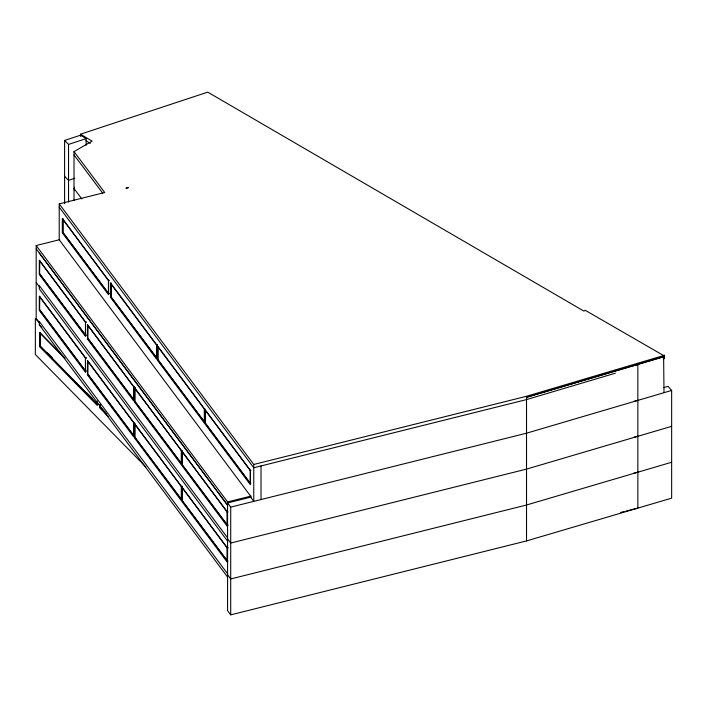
<?xml version="1.0" encoding="UTF-8"?>
<svg xmlns="http://www.w3.org/2000/svg" width="707" height="707" viewBox="0 0 707 707"><rect width="100%" height="100%" fill="white"/><g stroke="black" fill="none" stroke-linecap="round" stroke-linejoin="round"><path stroke-width="1.06" d="M74.014 200.47L74.014 151.59L92.122 141.135L80.474 134.206L80.474 136.407M74.412 188.274L74.014 188.504L81.844 198.959M80.474 134.206L207.734 92.14L583.867 311.08L585.228 310.293L663.352 355.4L664.518 355.294L664.518 358.599L663.352 358.705M64.602 203.572L64.602 140.454L80.474 135.214L86.166 138.599L86.166 145.244M64.602 140.454L68.535 144.422L86.166 138.599M74.792 178.261L68.535 180.329L64.602 176.37M97.301 404.13L39.954 345.873L40.025 332.847L39.875 345.891L40.485 345.696L40.485 332.697L39.875 332.9L64.637 358.104M39.875 345.891L97.142 404.183L97.76 403.98M97.319 404.36L97.928 404.157M99.97 404.784L100.049 406.932M664.518 355.294L526.521 396.282L253.76 464.455L59.22 203.881L104.698 192.516L74.014 151.59M59.741 239.664L36.19 245.55L227.566 501.935L227.566 610.662L230.712 614.86L526.521 540.926L526.521 397.29L663.626 356.567L663.997 392.685M615.355 373.199L526.521 399.588L253.76 467.76L59.22 207.186M526.521 397.29L663.997 356.779M663.82 387.604L668.053 386.358L671.65 390.432L671.65 498.152L526.521 540.926M671.65 390.432L526.521 433.197L230.712 507.131L227.566 502.942L251.135 497.048M671.65 426.339L526.521 469.103L230.712 543.038L227.566 538.849M671.65 462.245L526.521 505.01L230.712 578.953L227.566 574.756M632.279 365.873L637.855 364.476L637.855 508.112L626.075 511.064M227.566 501.935L250.994 496.075M633.569 401.461L637.855 400.392M633.569 437.368L637.855 436.299M633.569 473.275L637.855 472.205M620.719 512.398L624.051 511.568M62.49 218.976L63.135 218.816L63.135 231.816L62.49 231.976L62.49 218.976L108.436 280.511L108.436 293.511L109.081 293.352M39.619 260.6L39.459 273.644L85.476 335.162M39.539 273.618L85.556 335.136M108.436 280.511L109.223 280.255L108.578 280.706M110.504 283.277L111.149 283.118M110.637 283.472L111.282 283.304L111.282 296.304L110.637 296.463L110.637 283.472L156.627 345.069L156.627 358.069L157.272 357.901M39.539 309.533L85.556 371.051M108.578 293.697L109.223 293.538M85.397 322.18L86.183 321.924M85.538 322.365L86.183 322.206M86.042 335.021L85.397 335.18L85.476 322.162L39.459 260.644M85.538 335.365L86.183 335.206M86.183 357.83L85.538 357.989L39.459 296.551M85.397 358.087L86.042 357.928M85.538 358.272L86.183 358.113M156.768 344.963L156.768 359.333L110.504 297.355L110.504 282.994L156.786 345.025L157.414 344.804M156.627 345.069L157.272 344.901M156.768 345.255L157.414 345.096M204.995 421.832L204.35 421.991L157.723 359.536L157.802 346.51L157.802 359.51L204.509 421.946M86.042 370.928L85.397 371.087L85.476 358.069L85.538 372.35L39.318 310.444L39.318 296.074L85.556 358.051M85.538 371.272L86.183 371.113M156.768 358.255L157.414 358.087M133.588 386.729L134.233 386.57M134.551 388.01L135.196 387.851M181.399 463.633L134.684 401.196L134.684 388.196L135.329 388.037M134.233 399.57L133.588 399.729L133.667 386.711L87.606 325.132M133.588 422.645L134.233 422.477M181.478 499.522L134.684 437.112L134.684 424.112L135.329 423.944M157.723 346.536L204.35 408.991L204.995 408.832M134.233 435.477L133.588 435.636L133.667 422.618L87.606 361.038M181.319 450.659L182.097 450.394M181.452 450.845L182.097 450.686M182.326 451.888L182.326 464.888L227.371 525.089M181.964 463.492L181.319 463.659L181.399 450.633L134.684 388.196M181.452 463.845L182.097 463.686M181.452 486.469L181.452 500.83L134.551 437.995L134.551 423.634L181.478 486.522L182.097 486.301M181.319 486.566L181.964 486.407M181.452 486.752L182.097 486.593M250.888 470.296L250.243 470.455L205.286 410.246M182.326 487.795L182.326 500.795L226.717 560.121M181.452 499.752L182.097 499.593M250.402 483.42L205.366 423.219L205.366 410.219L205.286 423.246L250.243 483.455L250.888 483.296M227.848 524.965L227.203 525.124L227.203 512.124L227.99 511.868L227.345 512.31M227.345 525.31L227.99 525.151M227.371 560.996L182.247 500.821L182.247 487.821L227.283 548.013L227.848 547.872M227.345 548.225L227.99 547.775L227.345 547.934L227.345 562.295L182.114 501.705L182.114 487.344L227.371 547.996M227.345 561.217L227.99 561.058M85.856 140.702L90.328 143.371M41.801 327.447L39.486 325.096L39.486 322.799L35.35 318.583L35.35 354.499L145.872 466.974M65.053 358.237L39.698 332.431L39.698 346.792L97.319 405.438L97.319 402.195M47.449 352.784L52.097 357.512M86.926 392.951L92.343 398.465M99.97 406.949L105.316 412.393M106.766 413.975L99.89 406.976L99.89 404.811M108.189 416.494L99.722 407.877L99.722 404.634M74.014 154.895L102.745 193.214M108.595 280.476L62.349 218.498L62.349 232.868L108.578 294.775L108.578 280.414M204.509 408.946L157.581 346.059L157.581 360.42L204.491 423.254L204.491 408.893M62.649 218.931L62.569 231.958L108.595 293.476M110.805 283.427L110.716 296.445L156.786 358.025M62.49 231.976L108.436 293.511M110.637 296.463L156.627 358.069M36.19 248.855L227.592 505.231L39.318 253.044M85.556 322.145L39.318 260.167L39.318 274.528L85.538 336.444L85.538 322.083M227.371 512.089L182.114 451.437L182.114 465.798L227.345 526.388L227.345 512.027M227.283 512.107L182.247 451.906L182.247 464.906L227.283 525.107M133.756 399.694L87.765 338.096L87.765 325.096L87.606 338.132L133.667 399.711M181.478 463.615L134.763 401.178L134.851 388.161M227.566 537.841L39.318 285.655L39.318 288.96L227.566 541.147M36.19 282.464L39.318 286.662M133.756 422.6L87.465 360.57L87.465 374.931L133.729 436.899L133.729 422.539M134.684 424.112L181.399 486.549L181.319 499.566M133.756 435.6L87.765 374.003L87.765 361.003L87.606 374.038L133.667 435.618M180.815 498.647L134.763 437.085L134.851 424.067M85.476 371.069L39.459 309.551L39.619 296.507L39.619 309.507M227.566 573.748L39.318 321.561L39.318 324.867L227.566 577.053M39.486 322.799L36.19 318.38L36.19 245.55M663.626 356.567L663.626 358.864M261.024 465.948L261.024 499.557M253.76 464.455L253.76 501.369L250.623 497.171L250.623 496.164L59.22 239.797L59.22 203.881M250.322 470.438L250.243 483.455M230.712 507.131L230.712 614.86M227.203 548.031L227.203 561.031M204.35 408.991L204.35 421.991M97.301 401.965L97.221 404.157M97.142 400.931L97.142 404.183M74.412 187.267L74.412 190.572M68.535 144.422L68.535 202.096M39.619 261.687L39.619 273.6M128.32 187.647L125.917 188.248L128.312 187.647M250.402 470.42L205.145 409.768L205.145 424.129L250.384 484.719L250.384 470.358M133.756 386.694L87.465 324.663L87.465 339.024L133.729 400.993L133.729 386.632M181.478 450.615L134.551 387.728L134.551 402.089L181.452 464.923L181.452 450.553"/></g></svg>
